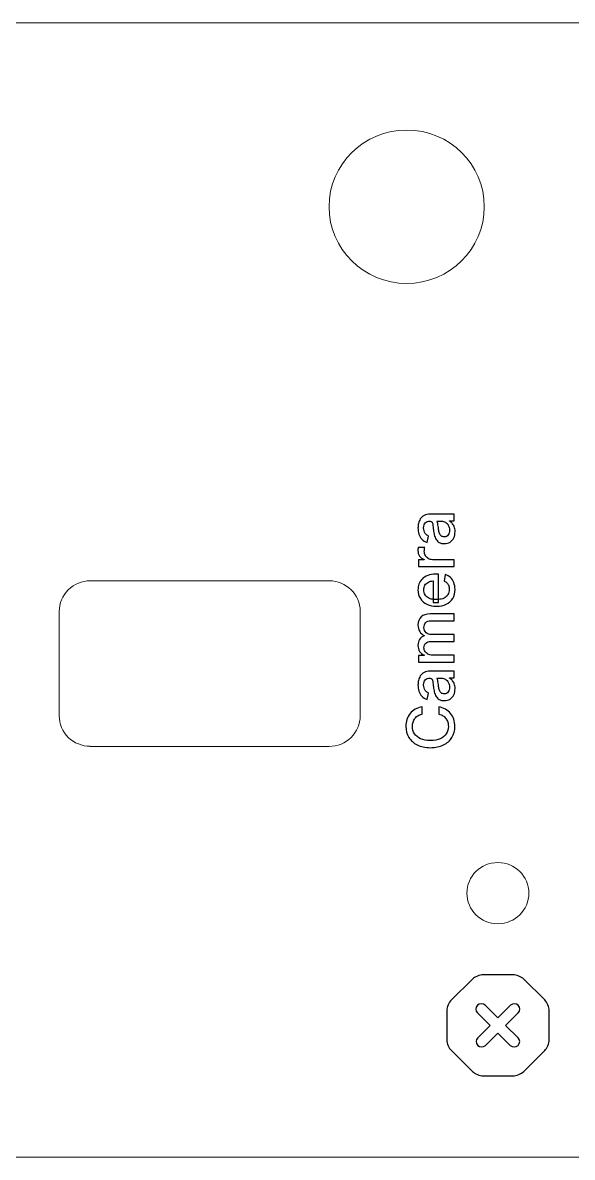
# Model space of a CAD drawing. Header units: millimetres. Extents: x -62 to 62, y -18 to 18.
# Drawn here: x -35.3 to -17.38, y -18.5 to 18.5 of the extents above; entities that cross this region are included whole.
import ezdxf
from ezdxf.lldxf.tags import DXFTag

# ---------------------------------------------------------------- set-up
doc = ezdxf.new("R2010")
doc.units = ezdxf.units.MM
doc.header["$MEASUREMENT"] = 0
doc.layers.add('Layer 1', color=7, linetype='Continuous')
tags = doc.linetypes.add('New Line22', pattern=[0.2, 0.1, -0.1]).pattern_tags.tags
tags[6:7] = [DXFTag(74, 4), DXFTag(75, 0), DXFTag(340, '0'), DXFTag(46, 1.0), DXFTag(50, 0.0), DXFTag(44, 0.0), DXFTag(45, 0.0)]
tags[4:5] = [DXFTag(74, 4), DXFTag(75, 0), DXFTag(340, '0'), DXFTag(46, 1.0), DXFTag(50, 0.0), DXFTag(44, 0.0), DXFTag(45, 0.0)]
tags = doc.linetypes.add('New Line23', pattern=[0.2, 0.1, -0.1]).pattern_tags.tags
tags[6:7] = [DXFTag(74, 4), DXFTag(75, 0), DXFTag(340, '0'), DXFTag(46, 1.0), DXFTag(50, 0.0), DXFTag(44, 0.0), DXFTag(45, 0.0)]
tags[4:5] = [DXFTag(74, 4), DXFTag(75, 0), DXFTag(340, '0'), DXFTag(46, 1.0), DXFTag(50, 0.0), DXFTag(44, 0.0), DXFTag(45, 0.0)]
tags = doc.linetypes.add('New Line24', pattern=[0.2, 0.1, -0.1]).pattern_tags.tags
tags[6:7] = [DXFTag(74, 4), DXFTag(75, 0), DXFTag(340, '0'), DXFTag(46, 1.0), DXFTag(50, 0.0), DXFTag(44, 0.0), DXFTag(45, 0.0)]
tags[4:5] = [DXFTag(74, 4), DXFTag(75, 0), DXFTag(340, '0'), DXFTag(46, 1.0), DXFTag(50, 0.0), DXFTag(44, 0.0), DXFTag(45, 0.0)]
tags = doc.linetypes.add('New Line25', pattern=[0.2, 0.1, -0.1]).pattern_tags.tags
tags[6:7] = [DXFTag(74, 4), DXFTag(75, 0), DXFTag(340, '0'), DXFTag(46, 1.0), DXFTag(50, 0.0), DXFTag(44, 0.0), DXFTag(45, 0.0)]
tags[4:5] = [DXFTag(74, 4), DXFTag(75, 0), DXFTag(340, '0'), DXFTag(46, 1.0), DXFTag(50, 0.0), DXFTag(44, 0.0), DXFTag(45, 0.0)]
tags = doc.linetypes.add('New Line26', pattern=[0.2, 0.1, -0.1]).pattern_tags.tags
tags[6:7] = [DXFTag(74, 4), DXFTag(75, 0), DXFTag(340, '0'), DXFTag(46, 1.0), DXFTag(50, 0.0), DXFTag(44, 0.0), DXFTag(45, 0.0)]
tags[4:5] = [DXFTag(74, 4), DXFTag(75, 0), DXFTag(340, '0'), DXFTag(46, 1.0), DXFTag(50, 0.0), DXFTag(44, 0.0), DXFTag(45, 0.0)]
tags = doc.linetypes.add('New Line27', pattern=[0.2, 0.1, -0.1]).pattern_tags.tags
tags[6:7] = [DXFTag(74, 4), DXFTag(75, 0), DXFTag(340, '0'), DXFTag(46, 1.0), DXFTag(50, 0.0), DXFTag(44, 0.0), DXFTag(45, 0.0)]
tags[4:5] = [DXFTag(74, 4), DXFTag(75, 0), DXFTag(340, '0'), DXFTag(46, 1.0), DXFTag(50, 0.0), DXFTag(44, 0.0), DXFTag(45, 0.0)]
tags = doc.linetypes.add('New Line28', pattern=[0.2, 0.1, -0.1]).pattern_tags.tags
tags[6:7] = [DXFTag(74, 4), DXFTag(75, 0), DXFTag(340, '0'), DXFTag(46, 1.0), DXFTag(50, 0.0), DXFTag(44, 0.0), DXFTag(45, 0.0)]
tags[4:5] = [DXFTag(74, 4), DXFTag(75, 0), DXFTag(340, '0'), DXFTag(46, 1.0), DXFTag(50, 0.0), DXFTag(44, 0.0), DXFTag(45, 0.0)]
tags = doc.linetypes.add('New Line29', pattern=[0.2, 0.1, -0.1]).pattern_tags.tags
tags[6:7] = [DXFTag(74, 4), DXFTag(75, 0), DXFTag(340, '0'), DXFTag(46, 1.0), DXFTag(50, 0.0), DXFTag(44, 0.0), DXFTag(45, 0.0)]
tags[4:5] = [DXFTag(74, 4), DXFTag(75, 0), DXFTag(340, '0'), DXFTag(46, 1.0), DXFTag(50, 0.0), DXFTag(44, 0.0), DXFTag(45, 0.0)]
tags = doc.linetypes.add('New Line31', pattern=[0.2, 0.1, -0.1]).pattern_tags.tags
tags[6:7] = [DXFTag(74, 4), DXFTag(75, 0), DXFTag(340, '0'), DXFTag(46, 1.0), DXFTag(50, 0.0), DXFTag(44, 0.0), DXFTag(45, 0.0)]
tags[4:5] = [DXFTag(74, 4), DXFTag(75, 0), DXFTag(340, '0'), DXFTag(46, 1.0), DXFTag(50, 0.0), DXFTag(44, 0.0), DXFTag(45, 0.0)]
tags = doc.linetypes.add('New Line40', pattern=[0.2, 0.1, -0.1]).pattern_tags.tags
tags[6:7] = [DXFTag(74, 4), DXFTag(75, 0), DXFTag(340, '0'), DXFTag(46, 1.0), DXFTag(50, 0.0), DXFTag(44, 0.0), DXFTag(45, 0.0)]
tags[4:5] = [DXFTag(74, 4), DXFTag(75, 0), DXFTag(340, '0'), DXFTag(46, 1.0), DXFTag(50, 0.0), DXFTag(44, 0.0), DXFTag(45, 0.0)]
tags = doc.linetypes.add('New Line46', pattern=[0.2, 0.1, -0.1]).pattern_tags.tags
tags[6:7] = [DXFTag(74, 4), DXFTag(75, 0), DXFTag(340, '0'), DXFTag(46, 1.0), DXFTag(50, 0.0), DXFTag(44, 0.0), DXFTag(45, 0.0)]
tags[4:5] = [DXFTag(74, 4), DXFTag(75, 0), DXFTag(340, '0'), DXFTag(46, 1.0), DXFTag(50, 0.0), DXFTag(44, 0.0), DXFTag(45, 0.0)]
tags = doc.linetypes.add('New Line5', pattern=[0.2, 0.1, -0.1]).pattern_tags.tags
tags[6:7] = [DXFTag(74, 4), DXFTag(75, 0), DXFTag(340, '0'), DXFTag(46, 1.0), DXFTag(50, 0.0), DXFTag(44, 0.0), DXFTag(45, 0.0)]
tags[4:5] = [DXFTag(74, 4), DXFTag(75, 0), DXFTag(340, '0'), DXFTag(46, 1.0), DXFTag(50, 0.0), DXFTag(44, 0.0), DXFTag(45, 0.0)]

msp = doc.modelspace()

# ---------------------------------------------------------------- linework, layer by layer
at = {"layer": 'Layer 1', "color": 1, "linetype": 'New Line40', "lineweight": 5}
msp.add_open_spline([(50.7865, 18.4998), (50.7865, 18.4998), (-50.7902, 18.4998), (-50.7902, 18.4998)], degree=3, dxfattribs=at)
at = {"layer": 'Layer 1', "color": 1, "linetype": 'New Line31', "lineweight": 5}
msp.add_open_spline([(-22.7783, 15.0003), (-24.1747, 15.0003), (-25.3102, 13.8819), (-25.3102, 12.4991), (-25.3102, 12.4991), (-25.3102, 11.1161), (-24.1782, 9.9979), (-22.7783, 9.9979), (-22.7783, 9.9979), (-21.382, 9.9979), (-20.2464, 11.1161), (-20.2464, 12.4991), (-20.2464, 12.4991), (-20.2464, 13.8819), (-21.3785, 15.0003), (-22.7783, 15.0003)], degree=3, knots=[0, 0, 0, 0, 0.2, 0.2, 0.2, 0.2, 0.4, 0.4, 0.4, 0.4, 0.6, 0.6, 0.6, 0.6, 1, 1, 1, 1], dxfattribs=at)
at = {"layer": 'Layer 1'}
for points, knots in [([(-21.2006, 1.9019), (-21.2006, 1.8287), (-21.2143, 1.7626), (-21.2417, 1.7035), (-21.2417, 1.7035), (-21.2696, 1.6443), (-21.31, 1.5975), (-21.3627, 1.563), (-21.3627, 1.563), (-21.4157, 1.5289), (-21.4803, 1.5118), (-21.5567, 1.5118), (-21.5567, 1.5118), (-21.6227, 1.5118), (-21.6771, 1.5243), (-21.7195, 1.5494), (-21.7195, 1.5494), (-21.762, 1.5745), (-21.796, 1.6083), (-21.8206, 1.6509), (-21.8206, 1.6509), (-21.8455, 1.6935), (-21.8646, 1.741), (-21.877, 1.7937), (-21.877, 1.7937), (-21.8899, 1.8463), (-21.8995, 1.8999), (-21.906, 1.9545), (-21.906, 1.9545), (-21.9141, 2.0237), (-21.9206, 2.0798), (-21.9256, 2.1229), (-21.9256, 2.1229), (-21.9312, 2.1659), (-21.9403, 2.1973), (-21.9524, 2.2169), (-21.9524, 2.2169), (-21.9646, 2.2363), (-21.9846, 2.2462), (-22.0117, 2.2462), (-22.0117, 2.2462), (-22.0117, 2.2462), (-22.017, 2.2462), (-22.017, 2.2462), (-22.017, 2.2462), (-22.0835, 2.2462), (-22.1349, 2.2277), (-22.1716, 2.1906), (-22.1716, 2.1906), (-22.2081, 2.1539), (-22.2263, 2.0994), (-22.2263, 2.0267), (-22.2263, 2.0267), (-22.2263, 1.951), (-22.2092, 1.8914), (-22.1753, 1.8478), (-22.1753, 1.8478), (-22.1421, 1.8047), (-22.1045, 1.7749), (-22.0634, 1.7583), (-22.0634, 1.7583), (-22.0634, 1.7583), (-22.112, 1.5471), (-22.112, 1.5471), (-22.112, 1.5471), (-22.1831, 1.5722), (-22.2406, 1.6087), (-22.2842, 1.6569), (-22.2842, 1.6569), (-22.3285, 1.7055), (-22.3602, 1.7614), (-22.3799, 1.8245), (-22.3799, 1.8245), (-22.4001, 1.8877), (-22.4105, 1.9541), (-22.4105, 2.0237), (-22.4105, 2.0237), (-22.4105, 2.0698), (-22.4049, 2.1186), (-22.3938, 2.1702), (-22.3938, 2.1702), (-22.383, 2.2223), (-22.3634, 2.271), (-22.3345, 2.3161), (-22.3345, 2.3161), (-22.3055, 2.3617), (-22.2641, 2.399), (-22.2102, 2.4281), (-22.2102, 2.4281), (-22.1571, 2.4571), (-22.0877, 2.4717), (-22.0028, 2.4717), (-22.0028, 2.4717), (-22.0028, 2.4717), (-21.2264, 2.4717), (-21.2264, 2.4717), (-21.2264, 2.4717), (-21.2264, 2.4717), (-21.2264, 2.2522), (-21.2264, 2.2522), (-21.2264, 2.2522), (-21.2264, 2.2522), (-21.3864, 2.2522), (-21.3864, 2.2522), (-21.3864, 2.2522), (-21.3864, 2.2522), (-21.3864, 2.2431), (-21.3864, 2.2431), (-21.3864, 2.2431), (-21.3567, 2.2286), (-21.3278, 2.2069), (-21.2996, 2.1778), (-21.2996, 2.1778), (-21.271, 2.1487), (-21.2475, 2.1114), (-21.2289, 2.0658), (-21.2289, 2.0658), (-21.21, 2.0202), (-21.2006, 1.9655), (-21.2006, 1.9019)], [0, 0, 0, 0, 0.0322581, 0.0322581, 0.0322581, 0.0322581, 0.0645161, 0.0645161, 0.0645161, 0.0645161, 0.0967742, 0.0967742, 0.0967742, 0.0967742, 0.1290323, 0.1290323, 0.1290323, 0.1290323, 0.1612903, 0.1612903, 0.1612903, 0.1612903, 0.1935484, 0.1935484, 0.1935484, 0.1935484, 0.2258065, 0.2258065, 0.2258065, 0.2258065, 0.2580645, 0.2580645, 0.2580645, 0.2580645, 0.2903226, 0.2903226, 0.2903226, 0.2903226, 0.3225806, 0.3225806, 0.3225806, 0.3225806, 0.3548387, 0.3548387, 0.3548387, 0.3548387, 0.3870968, 0.3870968, 0.3870968, 0.3870968, 0.4193548, 0.4193548, 0.4193548, 0.4193548, 0.4516129, 0.4516129, 0.4516129, 0.4516129, 0.483871, 0.483871, 0.483871, 0.483871, 0.516129, 0.516129, 0.516129, 0.516129, 0.5483871, 0.5483871, 0.5483871, 0.5483871, 0.5806452, 0.5806452, 0.5806452, 0.5806452, 0.6129032, 0.6129032, 0.6129032, 0.6129032, 0.6451613, 0.6451613, 0.6451613, 0.6451613, 0.6774194, 0.6774194, 0.6774194, 0.6774194, 0.7096774, 0.7096774, 0.7096774, 0.7096774, 0.7419355, 0.7419355, 0.7419355, 0.7419355, 0.7741935, 0.7741935, 0.7741935, 0.7741935, 0.8064516, 0.8064516, 0.8064516, 0.8064516, 0.8387097, 0.8387097, 0.8387097, 0.8387097, 0.8709677, 0.8709677, 0.8709677, 0.8709677, 0.9032258, 0.9032258, 0.9032258, 0.9032258, 0.9354839, 0.9354839, 0.9354839, 0.9354839, 1, 1, 1, 1]), ([(-21.3831, 1.9507), (-21.3831, 2.0129), (-21.3957, 2.0661), (-21.4207, 2.1102), (-21.4207, 2.1102), (-21.4452, 2.1547), (-21.4777, 2.1886), (-21.5178, 2.2115), (-21.5178, 2.2115), (-21.5585, 2.2351), (-21.6021, 2.2469), (-21.6481, 2.2469), (-21.6481, 2.2469), (-21.6481, 2.2469), (-21.7988, 2.2469), (-21.7988, 2.2469), (-21.7988, 2.2469), (-21.7906, 2.2389), (-21.783, 2.2234), (-21.776, 2.2003), (-21.776, 2.2003), (-21.7691, 2.1778), (-21.7635, 2.1519), (-21.7585, 2.1229), (-21.7585, 2.1229), (-21.7538, 2.0938), (-21.7496, 2.0655), (-21.7453, 2.0379), (-21.7453, 2.0379), (-21.742, 2.0105), (-21.7388, 1.9874), (-21.7363, 1.9689), (-21.7363, 1.9689), (-21.7307, 1.9253), (-21.7214, 1.8854), (-21.7081, 1.8493), (-21.7081, 1.8493), (-21.6949, 1.8138), (-21.676, 1.7851), (-21.6509, 1.7637), (-21.6509, 1.7637), (-21.6268, 1.7426), (-21.5942, 1.7321), (-21.5539, 1.7321), (-21.5539, 1.7321), (-21.4974, 1.7321), (-21.4549, 1.7526), (-21.426, 1.7937), (-21.426, 1.7937), (-21.3974, 1.8347), (-21.3831, 1.8871), (-21.3831, 1.9507)], [0, 0, 0, 0, 0.0714286, 0.0714286, 0.0714286, 0.0714286, 0.1428571, 0.1428571, 0.1428571, 0.1428571, 0.2142857, 0.2142857, 0.2142857, 0.2142857, 0.2857143, 0.2857143, 0.2857143, 0.2857143, 0.3571429, 0.3571429, 0.3571429, 0.3571429, 0.4285714, 0.4285714, 0.4285714, 0.4285714, 0.5, 0.5, 0.5, 0.5, 0.5714286, 0.5714286, 0.5714286, 0.5714286, 0.6428571, 0.6428571, 0.6428571, 0.6428571, 0.7142857, 0.7142857, 0.7142857, 0.7142857, 0.7857143, 0.7857143, 0.7857143, 0.7857143, 0.8571429, 0.8571429, 0.8571429, 0.8571429, 1, 1, 1, 1]), ([(-21.2264, 0.7639), (-21.2264, 0.7639), (-22.3951, 0.7639), (-22.3951, 0.7639), (-22.3951, 0.7639), (-22.3951, 0.7639), (-22.3951, 0.9811), (-22.3951, 0.9811), (-22.3951, 0.9811), (-22.3951, 0.9811), (-22.2096, 0.9811), (-22.2096, 0.9811), (-22.2096, 0.9811), (-22.2096, 0.9811), (-22.2096, 0.9933), (-22.2096, 0.9933), (-22.2096, 0.9933), (-22.2723, 1.0142), (-22.322, 1.0513), (-22.358, 1.1045), (-22.358, 1.1045), (-22.3945, 1.1581), (-22.4127, 1.2187), (-22.4127, 1.2863), (-22.4127, 1.2863), (-22.4127, 1.3003), (-22.4123, 1.3169), (-22.4112, 1.3359), (-22.4112, 1.3359), (-22.4103, 1.3555), (-22.4088, 1.3707), (-22.4073, 1.3818), (-22.4073, 1.3818), (-22.4073, 1.3818), (-22.1899, 1.3818), (-22.1899, 1.3818), (-22.1899, 1.3818), (-22.1924, 1.3727), (-22.1952, 1.3567), (-22.1981, 1.3337), (-22.1981, 1.3337), (-22.2016, 1.3106), (-22.2035, 1.2877), (-22.2035, 1.2645), (-22.2035, 1.2645), (-22.2035, 1.2114), (-22.192, 1.1641), (-22.1692, 1.1225), (-22.1692, 1.1225), (-22.1471, 1.0814), (-22.1156, 1.0489), (-22.0755, 1.0247), (-22.0755, 1.0247), (-22.036, 1.0007), (-21.9909, 0.9887), (-21.9403, 0.9887), (-21.9403, 0.9887), (-21.9403, 0.9887), (-21.2264, 0.9887), (-21.2264, 0.9887), (-21.2264, 0.9887), (-21.2264, 0.9887), (-21.2264, 0.7639), (-21.2264, 0.7639)], [0, 0, 0, 0, 0.0588235, 0.0588235, 0.0588235, 0.0588235, 0.1176471, 0.1176471, 0.1176471, 0.1176471, 0.1764706, 0.1764706, 0.1764706, 0.1764706, 0.2352941, 0.2352941, 0.2352941, 0.2352941, 0.2941176, 0.2941176, 0.2941176, 0.2941176, 0.3529412, 0.3529412, 0.3529412, 0.3529412, 0.4117647, 0.4117647, 0.4117647, 0.4117647, 0.4705882, 0.4705882, 0.4705882, 0.4705882, 0.5294118, 0.5294118, 0.5294118, 0.5294118, 0.5882353, 0.5882353, 0.5882353, 0.5882353, 0.6470588, 0.6470588, 0.6470588, 0.6470588, 0.7058824, 0.7058824, 0.7058824, 0.7058824, 0.7647059, 0.7647059, 0.7647059, 0.7647059, 0.8235294, 0.8235294, 0.8235294, 0.8235294, 0.8823529, 0.8823529, 0.8823529, 0.8823529, 1, 1, 1, 1]), ([(-21.2028, 0.0193), (-21.2028, -0.0945), (-21.2275, -0.1925), (-21.2768, -0.2746), (-21.2768, -0.2746), (-21.3263, -0.3563), (-21.3964, -0.4194), (-21.486, -0.4641), (-21.486, -0.4641), (-21.5764, -0.5081), (-21.6821, -0.5302), (-21.8032, -0.5302), (-21.8032, -0.5302), (-21.9231, -0.5302), (-22.0284, -0.5081), (-22.1198, -0.4641), (-22.1198, -0.4641), (-22.2109, -0.4194), (-22.2823, -0.3573), (-22.3335, -0.2777), (-22.3335, -0.2777), (-22.3849, -0.1974), (-22.4105, -0.1038), (-22.4105, 0.0035), (-22.4105, 0.0035), (-22.4105, 0.0686), (-22.3995, 0.1318), (-22.3777, 0.1929), (-22.3777, 0.1929), (-22.3559, 0.2541), (-22.3216, 0.3089), (-22.2749, 0.3575), (-22.2749, 0.3575), (-22.2285, 0.4061), (-22.1677, 0.4445), (-22.0931, 0.4725), (-22.0931, 0.4725), (-22.0191, 0.5006), (-21.9292, 0.5146), (-21.8231, 0.5146), (-21.8231, 0.5146), (-21.8231, 0.5146), (-21.7424, 0.5146), (-21.7424, 0.5146), (-21.7424, 0.5146), (-21.7424, 0.5146), (-21.7424, -0.4031), (-21.7424, -0.4031), (-21.7424, -0.4031), (-21.7424, -0.4031), (-21.9128, -0.4031), (-21.9128, -0.4031), (-21.9128, -0.4031), (-21.9128, -0.4031), (-21.9128, 0.2943), (-21.9128, 0.2943), (-21.9128, 0.2943), (-21.9727, 0.2943), (-22.0256, 0.2823), (-22.072, 0.2583), (-22.072, 0.2583), (-22.1185, 0.2342), (-22.1552, 0.2005), (-22.182, 0.1569), (-22.182, 0.1569), (-22.2092, 0.1138), (-22.2224, 0.0631), (-22.2224, 0.005), (-22.2224, 0.005), (-22.2224, -0.0582), (-22.2066, -0.1133), (-22.1753, -0.1603), (-22.1753, -0.1603), (-22.1445, -0.207), (-22.1037, -0.243), (-22.0534, -0.2686), (-22.0534, -0.2686), (-22.0039, -0.2937), (-21.9499, -0.3062), (-21.8917, -0.3062), (-21.8917, -0.3062), (-21.8917, -0.3062), (-21.7585, -0.3062), (-21.7585, -0.3062), (-21.7585, -0.3062), (-21.6802, -0.3062), (-21.6138, -0.2926), (-21.5589, -0.2657), (-21.5589, -0.2657), (-21.5042, -0.2381), (-21.4624, -0.1997), (-21.4335, -0.1506), (-21.4335, -0.1506), (-21.405, -0.1015), (-21.391, -0.0442), (-21.391, 0.0215), (-21.391, 0.0215), (-21.391, 0.0641), (-21.397, 0.103), (-21.4092, 0.1381), (-21.4092, 0.1381), (-21.4217, 0.1731), (-21.4406, 0.2034), (-21.4653, 0.229), (-21.4653, 0.229), (-21.4903, 0.2545), (-21.5209, 0.2741), (-21.5574, 0.2877), (-21.5574, 0.2877), (-21.5574, 0.2877), (-21.5189, 0.5003), (-21.5189, 0.5003), (-21.5189, 0.5003), (-21.4553, 0.4833), (-21.3996, 0.4527), (-21.3521, 0.4086), (-21.3521, 0.4086), (-21.305, 0.365), (-21.2681, 0.3102), (-21.2417, 0.2441), (-21.2417, 0.2441), (-21.216, 0.1783), (-21.2028, 0.1035), (-21.2028, 0.0193)], [0, 0, 0, 0, 0.03125, 0.03125, 0.03125, 0.03125, 0.0625, 0.0625, 0.0625, 0.0625, 0.09375, 0.09375, 0.09375, 0.09375, 0.125, 0.125, 0.125, 0.125, 0.15625, 0.15625, 0.15625, 0.15625, 0.1875, 0.1875, 0.1875, 0.1875, 0.21875, 0.21875, 0.21875, 0.21875, 0.25, 0.25, 0.25, 0.25, 0.28125, 0.28125, 0.28125, 0.28125, 0.3125, 0.3125, 0.3125, 0.3125, 0.34375, 0.34375, 0.34375, 0.34375, 0.375, 0.375, 0.375, 0.375, 0.40625, 0.40625, 0.40625, 0.40625, 0.4375, 0.4375, 0.4375, 0.4375, 0.46875, 0.46875, 0.46875, 0.46875, 0.5, 0.5, 0.5, 0.5, 0.53125, 0.53125, 0.53125, 0.53125, 0.5625, 0.5625, 0.5625, 0.5625, 0.59375, 0.59375, 0.59375, 0.59375, 0.625, 0.625, 0.625, 0.625, 0.65625, 0.65625, 0.65625, 0.65625, 0.6875, 0.6875, 0.6875, 0.6875, 0.71875, 0.71875, 0.71875, 0.71875, 0.75, 0.75, 0.75, 0.75, 0.78125, 0.78125, 0.78125, 0.78125, 0.8125, 0.8125, 0.8125, 0.8125, 0.84375, 0.84375, 0.84375, 0.84375, 0.875, 0.875, 0.875, 0.875, 0.90625, 0.90625, 0.90625, 0.90625, 0.9375, 0.9375, 0.9375, 0.9375, 1, 1, 1, 1]), ([(-21.2264, -2.349), (-21.2264, -2.349), (-22.3951, -2.349), (-22.3951, -2.349), (-22.3951, -2.349), (-22.3951, -2.349), (-22.3951, -2.1333), (-22.3951, -2.1333), (-22.3951, -2.1333), (-22.3951, -2.1333), (-22.2048, -2.1333), (-22.2048, -2.1333), (-22.2048, -2.1333), (-22.2048, -2.1333), (-22.2048, -2.1189), (-22.2048, -2.1189), (-22.2048, -2.1189), (-22.2695, -2.0949), (-22.3194, -2.0556), (-22.3556, -2.0009), (-22.3556, -2.0009), (-22.3923, -1.9464), (-22.4105, -1.8809), (-22.4105, -1.8048), (-22.4105, -1.8048), (-22.4105, -1.7276), (-22.3923, -1.663), (-22.3556, -1.6109), (-22.3556, -1.6109), (-22.3192, -1.5582), (-22.2688, -1.5194), (-22.2048, -1.4944), (-22.2048, -1.4944), (-22.2048, -1.4944), (-22.2048, -1.4824), (-22.2048, -1.4824), (-22.2048, -1.4824), (-22.2673, -1.4548), (-22.317, -1.4109), (-22.3541, -1.3508), (-22.3541, -1.3508), (-22.3916, -1.2906), (-22.4105, -1.219), (-22.4105, -1.1358), (-22.4105, -1.1358), (-22.4105, -1.031), (-22.3773, -0.9457), (-22.3109, -0.8796), (-22.3109, -0.8796), (-22.2441, -0.8129), (-22.1441, -0.7796), (-22.0102, -0.7796), (-22.0102, -0.7796), (-22.0102, -0.7796), (-21.2264, -0.7796), (-21.2264, -0.7796), (-21.2264, -0.7796), (-21.2264, -0.7796), (-21.2264, -1.0042), (-21.2264, -1.0042), (-21.2264, -1.0042), (-21.2264, -1.0042), (-21.9887, -1.0042), (-21.9887, -1.0042), (-21.9887, -1.0042), (-22.0681, -1.0042), (-22.1252, -1.0256), (-22.161, -1.0682), (-22.161, -1.0682), (-22.1963, -1.1108), (-22.2141, -1.1616), (-22.2141, -1.2208), (-22.2141, -1.2208), (-22.2141, -1.294), (-22.1913, -1.3508), (-22.1456, -1.3914), (-22.1456, -1.3914), (-22.1006, -1.432), (-22.0423, -1.4522), (-21.9713, -1.4522), (-21.9713, -1.4522), (-21.9713, -1.4522), (-21.2264, -1.4522), (-21.2264, -1.4522), (-21.2264, -1.4522), (-21.2264, -1.4522), (-21.2264, -1.6762), (-21.2264, -1.6762), (-21.2264, -1.6762), (-21.2264, -1.6762), (-22.0035, -1.6762), (-22.0035, -1.6762), (-22.0035, -1.6762), (-22.0666, -1.6762), (-22.1178, -1.6958), (-22.1562, -1.7349), (-22.1562, -1.7349), (-22.1948, -1.774), (-22.2141, -1.8248), (-22.2141, -1.8874), (-22.2141, -1.8874), (-22.2141, -1.9301), (-22.2027, -1.9694), (-22.1799, -2.0054), (-22.1799, -2.0054), (-22.1577, -2.041), (-22.1263, -2.0698), (-22.0863, -2.092), (-22.0863, -2.092), (-22.0462, -2.1134), (-21.9998, -2.1242), (-21.947, -2.1242), (-21.947, -2.1242), (-21.947, -2.1242), (-21.2264, -2.1242), (-21.2264, -2.1242), (-21.2264, -2.1242), (-21.2264, -2.1242), (-21.2264, -2.349), (-21.2264, -2.349)], [0, 0, 0, 0, 0.0322581, 0.0322581, 0.0322581, 0.0322581, 0.0645161, 0.0645161, 0.0645161, 0.0645161, 0.0967742, 0.0967742, 0.0967742, 0.0967742, 0.1290323, 0.1290323, 0.1290323, 0.1290323, 0.1612903, 0.1612903, 0.1612903, 0.1612903, 0.1935484, 0.1935484, 0.1935484, 0.1935484, 0.2258065, 0.2258065, 0.2258065, 0.2258065, 0.2580645, 0.2580645, 0.2580645, 0.2580645, 0.2903226, 0.2903226, 0.2903226, 0.2903226, 0.3225806, 0.3225806, 0.3225806, 0.3225806, 0.3548387, 0.3548387, 0.3548387, 0.3548387, 0.3870968, 0.3870968, 0.3870968, 0.3870968, 0.4193548, 0.4193548, 0.4193548, 0.4193548, 0.4516129, 0.4516129, 0.4516129, 0.4516129, 0.483871, 0.483871, 0.483871, 0.483871, 0.516129, 0.516129, 0.516129, 0.516129, 0.5483871, 0.5483871, 0.5483871, 0.5483871, 0.5806452, 0.5806452, 0.5806452, 0.5806452, 0.6129032, 0.6129032, 0.6129032, 0.6129032, 0.6451613, 0.6451613, 0.6451613, 0.6451613, 0.6774194, 0.6774194, 0.6774194, 0.6774194, 0.7096774, 0.7096774, 0.7096774, 0.7096774, 0.7419355, 0.7419355, 0.7419355, 0.7419355, 0.7741935, 0.7741935, 0.7741935, 0.7741935, 0.8064516, 0.8064516, 0.8064516, 0.8064516, 0.8387097, 0.8387097, 0.8387097, 0.8387097, 0.8709677, 0.8709677, 0.8709677, 0.8709677, 0.9032258, 0.9032258, 0.9032258, 0.9032258, 0.9354839, 0.9354839, 0.9354839, 0.9354839, 1, 1, 1, 1]), ([(-21.2006, -3.2181), (-21.2006, -3.2912), (-21.2143, -3.3573), (-21.2417, -3.4165), (-21.2417, -3.4165), (-21.2696, -3.4756), (-21.31, -3.5225), (-21.3627, -3.557), (-21.3627, -3.557), (-21.4157, -3.5912), (-21.4803, -3.6081), (-21.5567, -3.6081), (-21.5567, -3.6081), (-21.6227, -3.6081), (-21.6771, -3.5956), (-21.7195, -3.5706), (-21.7195, -3.5706), (-21.762, -3.5454), (-21.796, -3.5117), (-21.8206, -3.469), (-21.8206, -3.469), (-21.8455, -3.4265), (-21.8646, -3.3789), (-21.877, -3.3262), (-21.877, -3.3262), (-21.8899, -3.2737), (-21.8995, -3.2201), (-21.906, -3.1654), (-21.906, -3.1654), (-21.9141, -3.0962), (-21.9206, -3.0402), (-21.9256, -2.997), (-21.9256, -2.997), (-21.9312, -2.954), (-21.9403, -2.9226), (-21.9524, -2.9032), (-21.9524, -2.9032), (-21.9646, -2.8836), (-21.9846, -2.8738), (-22.0117, -2.8738), (-22.0117, -2.8738), (-22.0117, -2.8738), (-22.017, -2.8738), (-22.017, -2.8738), (-22.017, -2.8738), (-22.0835, -2.8738), (-22.1349, -2.8924), (-22.1716, -2.9294), (-22.1716, -2.9294), (-22.2081, -2.966), (-22.2263, -3.0206), (-22.2263, -3.0933), (-22.2263, -3.0933), (-22.2263, -3.1689), (-22.2092, -3.2285), (-22.1753, -3.2721), (-22.1753, -3.2721), (-22.1421, -3.3153), (-22.1045, -3.345), (-22.0634, -3.3616), (-22.0634, -3.3616), (-22.0634, -3.3616), (-22.112, -3.5728), (-22.112, -3.5728), (-22.112, -3.5728), (-22.1831, -3.5477), (-22.2406, -3.5112), (-22.2842, -3.463), (-22.2842, -3.463), (-22.3285, -3.4145), (-22.3602, -3.3586), (-22.3799, -3.2954), (-22.3799, -3.2954), (-22.4001, -3.2324), (-22.4105, -3.166), (-22.4105, -3.0962), (-22.4105, -3.0962), (-22.4105, -3.0502), (-22.4049, -3.0013), (-22.3938, -2.9497), (-22.3938, -2.9497), (-22.383, -2.8976), (-22.3634, -2.849), (-22.3345, -2.8038), (-22.3345, -2.8038), (-22.3055, -2.7582), (-22.2641, -2.721), (-22.2102, -2.692), (-22.2102, -2.692), (-22.1571, -2.6629), (-22.0877, -2.6484), (-22.0028, -2.6484), (-22.0028, -2.6484), (-22.0028, -2.6484), (-21.2264, -2.6484), (-21.2264, -2.6484), (-21.2264, -2.6484), (-21.2264, -2.6484), (-21.2264, -2.8677), (-21.2264, -2.8677), (-21.2264, -2.8677), (-21.2264, -2.8677), (-21.3864, -2.8677), (-21.3864, -2.8677), (-21.3864, -2.8677), (-21.3864, -2.8677), (-21.3864, -2.8768), (-21.3864, -2.8768), (-21.3864, -2.8768), (-21.3567, -2.8913), (-21.3278, -2.9132), (-21.2996, -2.9422), (-21.2996, -2.9422), (-21.271, -2.9713), (-21.2475, -3.0086), (-21.2289, -3.0542), (-21.2289, -3.0542), (-21.21, -3.0998), (-21.2006, -3.1544), (-21.2006, -3.2181)], [0, 0, 0, 0, 0.0322581, 0.0322581, 0.0322581, 0.0322581, 0.0645161, 0.0645161, 0.0645161, 0.0645161, 0.0967742, 0.0967742, 0.0967742, 0.0967742, 0.1290323, 0.1290323, 0.1290323, 0.1290323, 0.1612903, 0.1612903, 0.1612903, 0.1612903, 0.1935484, 0.1935484, 0.1935484, 0.1935484, 0.2258065, 0.2258065, 0.2258065, 0.2258065, 0.2580645, 0.2580645, 0.2580645, 0.2580645, 0.2903226, 0.2903226, 0.2903226, 0.2903226, 0.3225806, 0.3225806, 0.3225806, 0.3225806, 0.3548387, 0.3548387, 0.3548387, 0.3548387, 0.3870968, 0.3870968, 0.3870968, 0.3870968, 0.4193548, 0.4193548, 0.4193548, 0.4193548, 0.4516129, 0.4516129, 0.4516129, 0.4516129, 0.483871, 0.483871, 0.483871, 0.483871, 0.516129, 0.516129, 0.516129, 0.516129, 0.5483871, 0.5483871, 0.5483871, 0.5483871, 0.5806452, 0.5806452, 0.5806452, 0.5806452, 0.6129032, 0.6129032, 0.6129032, 0.6129032, 0.6451613, 0.6451613, 0.6451613, 0.6451613, 0.6774194, 0.6774194, 0.6774194, 0.6774194, 0.7096774, 0.7096774, 0.7096774, 0.7096774, 0.7419355, 0.7419355, 0.7419355, 0.7419355, 0.7741935, 0.7741935, 0.7741935, 0.7741935, 0.8064516, 0.8064516, 0.8064516, 0.8064516, 0.8387097, 0.8387097, 0.8387097, 0.8387097, 0.8709677, 0.8709677, 0.8709677, 0.8709677, 0.9032258, 0.9032258, 0.9032258, 0.9032258, 0.9354839, 0.9354839, 0.9354839, 0.9354839, 1, 1, 1, 1]), ([(-21.3831, -3.1692), (-21.3831, -3.107), (-21.3957, -3.054), (-21.4207, -3.0098), (-21.4207, -3.0098), (-21.4452, -2.9653), (-21.4777, -2.9314), (-21.5178, -2.9084), (-21.5178, -2.9084), (-21.5585, -2.8848), (-21.6021, -2.873), (-21.6481, -2.873), (-21.6481, -2.873), (-21.6481, -2.873), (-21.7988, -2.873), (-21.7988, -2.873), (-21.7988, -2.873), (-21.7906, -2.881), (-21.783, -2.8966), (-21.776, -2.9197), (-21.776, -2.9197), (-21.7691, -2.9422), (-21.7635, -2.968), (-21.7585, -2.997), (-21.7585, -2.997), (-21.7538, -3.0261), (-21.7496, -3.0544), (-21.7453, -3.082), (-21.7453, -3.082), (-21.742, -3.1096), (-21.7388, -3.1326), (-21.7363, -3.1512), (-21.7363, -3.1512), (-21.7307, -3.1948), (-21.7214, -3.2346), (-21.7081, -3.2706), (-21.7081, -3.2706), (-21.6949, -3.3062), (-21.676, -3.3348), (-21.6509, -3.3564), (-21.6509, -3.3564), (-21.6268, -3.3774), (-21.5942, -3.388), (-21.5539, -3.388), (-21.5539, -3.388), (-21.4974, -3.388), (-21.4549, -3.3674), (-21.426, -3.3262), (-21.426, -3.3262), (-21.3974, -3.2852), (-21.3831, -3.2328), (-21.3831, -3.1692)], [0, 0, 0, 0, 0.0714286, 0.0714286, 0.0714286, 0.0714286, 0.1428571, 0.1428571, 0.1428571, 0.1428571, 0.2142857, 0.2142857, 0.2142857, 0.2142857, 0.2857143, 0.2857143, 0.2857143, 0.2857143, 0.3571429, 0.3571429, 0.3571429, 0.3571429, 0.4285714, 0.4285714, 0.4285714, 0.4285714, 0.5, 0.5, 0.5, 0.5, 0.5714286, 0.5714286, 0.5714286, 0.5714286, 0.6428571, 0.6428571, 0.6428571, 0.6428571, 0.7142857, 0.7142857, 0.7142857, 0.7142857, 0.7857143, 0.7857143, 0.7857143, 0.7857143, 0.8571429, 0.8571429, 0.8571429, 0.8571429, 1, 1, 1, 1]), ([(-22.2781, -3.814), (-22.2781, -3.814), (-22.2781, -4.0484), (-22.2781, -4.0484), (-22.2781, -4.0484), (-22.3287, -4.0574), (-22.3734, -4.0742), (-22.412, -4.0988), (-22.412, -4.0988), (-22.4506, -4.1233), (-22.483, -4.1534), (-22.5101, -4.1889), (-22.5101, -4.1889), (-22.537, -4.2245), (-22.5574, -4.2644), (-22.5709, -4.3085), (-22.5709, -4.3085), (-22.5848, -4.3521), (-22.5917, -4.3985), (-22.5917, -4.4476), (-22.5917, -4.4476), (-22.5917, -4.5362), (-22.5691, -4.6157), (-22.5238, -4.6858), (-22.5238, -4.6858), (-22.4788, -4.7554), (-22.4123, -4.8105), (-22.3252, -4.8512), (-22.3252, -4.8512), (-22.238, -4.8912), (-22.1313, -4.9113), (-22.0056, -4.9113), (-22.0056, -4.9113), (-21.8789, -4.9113), (-21.7717, -4.8912), (-21.6845, -4.8512), (-21.6845, -4.8512), (-21.5975, -4.8105), (-21.5313, -4.7552), (-21.4867, -4.685), (-21.4867, -4.685), (-21.4421, -4.6149), (-21.42, -4.536), (-21.42, -4.4482), (-21.42, -4.4482), (-21.42, -4.3997), (-21.4263, -4.3536), (-21.4395, -4.31), (-21.4395, -4.31), (-21.4532, -4.2658), (-21.4732, -4.226), (-21.4996, -4.1905), (-21.4996, -4.1905), (-21.5259, -4.1549), (-21.5582, -4.1248), (-21.5964, -4.1002), (-21.5964, -4.1002), (-21.6348, -4.0752), (-21.6788, -4.058), (-21.7288, -4.0484), (-21.7288, -4.0484), (-21.7288, -4.0484), (-21.7277, -3.814), (-21.7277, -3.814), (-21.7277, -3.814), (-21.6513, -3.8265), (-21.581, -3.8508), (-21.5163, -3.8868), (-21.5163, -3.8868), (-21.4524, -3.9224), (-21.397, -3.9682), (-21.3506, -4.0244), (-21.3506, -4.0244), (-21.3042, -4.08), (-21.2685, -4.1436), (-21.2432, -4.2153), (-21.2432, -4.2153), (-21.2178, -4.2869), (-21.2052, -4.365), (-21.2052, -4.4497), (-21.2052, -4.4497), (-21.2052, -4.583), (-21.2371, -4.7018), (-21.3011, -4.8061), (-21.3011, -4.8061), (-21.3656, -4.9102), (-21.4574, -4.9925), (-21.5774, -5.0527), (-21.5774, -5.0527), (-21.6971, -5.1123), (-21.8399, -5.142), (-22.0056, -5.142), (-22.0056, -5.142), (-22.172, -5.142), (-22.3148, -5.112), (-22.4341, -5.0519), (-22.4341, -5.0519), (-22.5537, -4.9917), (-22.6455, -4.9096), (-22.7095, -4.8053), (-22.7095, -4.8053), (-22.7737, -4.701), (-22.8063, -4.5826), (-22.8063, -4.4497), (-22.8063, -4.4497), (-22.8063, -4.3681), (-22.7941, -4.292), (-22.7702, -4.2213), (-22.7702, -4.2213), (-22.747, -4.1501), (-22.7123, -4.0862), (-22.667, -4.0296), (-22.667, -4.0296), (-22.6216, -3.973), (-22.5663, -3.9261), (-22.501, -3.889), (-22.501, -3.889), (-22.4359, -3.852), (-22.3617, -3.8269), (-22.2781, -3.814)], [0, 0, 0, 0, 0.0322581, 0.0322581, 0.0322581, 0.0322581, 0.0645161, 0.0645161, 0.0645161, 0.0645161, 0.0967742, 0.0967742, 0.0967742, 0.0967742, 0.1290323, 0.1290323, 0.1290323, 0.1290323, 0.1612903, 0.1612903, 0.1612903, 0.1612903, 0.1935484, 0.1935484, 0.1935484, 0.1935484, 0.2258065, 0.2258065, 0.2258065, 0.2258065, 0.2580645, 0.2580645, 0.2580645, 0.2580645, 0.2903226, 0.2903226, 0.2903226, 0.2903226, 0.3225806, 0.3225806, 0.3225806, 0.3225806, 0.3548387, 0.3548387, 0.3548387, 0.3548387, 0.3870968, 0.3870968, 0.3870968, 0.3870968, 0.4193548, 0.4193548, 0.4193548, 0.4193548, 0.4516129, 0.4516129, 0.4516129, 0.4516129, 0.483871, 0.483871, 0.483871, 0.483871, 0.516129, 0.516129, 0.516129, 0.516129, 0.5483871, 0.5483871, 0.5483871, 0.5483871, 0.5806452, 0.5806452, 0.5806452, 0.5806452, 0.6129032, 0.6129032, 0.6129032, 0.6129032, 0.6451613, 0.6451613, 0.6451613, 0.6451613, 0.6774194, 0.6774194, 0.6774194, 0.6774194, 0.7096774, 0.7096774, 0.7096774, 0.7096774, 0.7419355, 0.7419355, 0.7419355, 0.7419355, 0.7741935, 0.7741935, 0.7741935, 0.7741935, 0.8064516, 0.8064516, 0.8064516, 0.8064516, 0.8387097, 0.8387097, 0.8387097, 0.8387097, 0.8709677, 0.8709677, 0.8709677, 0.8709677, 0.9032258, 0.9032258, 0.9032258, 0.9032258, 0.9354839, 0.9354839, 0.9354839, 0.9354839, 1, 1, 1, 1]), ([(-21.4678, -14.6723), (-21.4678, -14.6723), (-21.4678, -13.7158), (-21.4678, -13.7158), (-21.4678, -13.7158), (-21.4678, -13.6037), (-21.4009, -13.4454), (-21.321, -13.3662), (-21.321, -13.3662), (-21.321, -13.3662), (-20.6365, -12.69), (-20.6365, -12.69), (-20.6365, -12.69), (-20.556, -12.6108), (-20.3961, -12.5448), (-20.2826, -12.5448), (-20.2826, -12.5448), (-20.2826, -12.5448), (-19.314, -12.5448), (-19.314, -12.5448), (-19.314, -12.5448), (-19.2005, -12.5448), (-19.0404, -12.6108), (-18.9601, -12.69), (-18.9601, -12.69), (-18.9601, -12.69), (-18.2756, -13.3662), (-18.2756, -13.3662), (-18.2756, -13.3662), (-18.1955, -13.4454), (-18.1288, -13.6037), (-18.1288, -13.7158), (-18.1288, -13.7158), (-18.1288, -13.7158), (-18.1288, -14.6723), (-18.1288, -14.6723), (-18.1288, -14.6723), (-18.1288, -14.7845), (-18.1955, -14.9429), (-18.2756, -15.0221), (-18.2756, -15.0221), (-18.2756, -15.0221), (-18.9601, -15.6982), (-18.9601, -15.6982), (-18.9601, -15.6982), (-19.0404, -15.7774), (-19.2005, -15.8434), (-19.314, -15.8434), (-19.314, -15.8434), (-19.314, -15.8434), (-20.2826, -15.8434), (-20.2826, -15.8434), (-20.2826, -15.8434), (-20.3961, -15.8434), (-20.556, -15.7774), (-20.6365, -15.6982), (-20.6365, -15.6982), (-20.6365, -15.6982), (-21.321, -15.0221), (-21.321, -15.0221), (-21.321, -15.0221), (-21.4009, -14.9429), (-21.4678, -14.7845), (-21.4678, -14.6723)], [0, 0, 0, 0, 0.0588235, 0.0588235, 0.0588235, 0.0588235, 0.1176471, 0.1176471, 0.1176471, 0.1176471, 0.1764706, 0.1764706, 0.1764706, 0.1764706, 0.2352941, 0.2352941, 0.2352941, 0.2352941, 0.2941176, 0.2941176, 0.2941176, 0.2941176, 0.3529412, 0.3529412, 0.3529412, 0.3529412, 0.4117647, 0.4117647, 0.4117647, 0.4117647, 0.4705882, 0.4705882, 0.4705882, 0.4705882, 0.5294118, 0.5294118, 0.5294118, 0.5294118, 0.5882353, 0.5882353, 0.5882353, 0.5882353, 0.6470588, 0.6470588, 0.6470588, 0.6470588, 0.7058824, 0.7058824, 0.7058824, 0.7058824, 0.7647059, 0.7647059, 0.7647059, 0.7647059, 0.8235294, 0.8235294, 0.8235294, 0.8235294, 0.8823529, 0.8823529, 0.8823529, 0.8823529, 1, 1, 1, 1]), ([(-20.4692, -13.5419), (-20.3993, -13.4731), (-20.2865, -13.4731), (-20.2164, -13.5419), (-20.2164, -13.5419), (-20.2164, -13.5419), (-19.8037, -13.9499), (-19.8037, -13.9499), (-19.8037, -13.9499), (-19.8037, -13.9499), (-19.3908, -13.5419), (-19.3908, -13.5419), (-19.3908, -13.5419), (-19.3208, -13.4731), (-19.2079, -13.4731), (-19.138, -13.5419), (-19.138, -13.5419), (-19.0684, -13.6109), (-19.0684, -13.7226), (-19.138, -13.7914), (-19.138, -13.7914), (-19.138, -13.7914), (-19.5512, -14.1994), (-19.5512, -14.1994), (-19.5512, -14.1994), (-19.5512, -14.1994), (-19.1452, -14.6003), (-19.1452, -14.6003), (-19.1452, -14.6003), (-19.0755, -14.6691), (-19.0755, -14.7809), (-19.1452, -14.8498), (-19.1452, -14.8498), (-19.2151, -14.9186), (-19.3279, -14.9186), (-19.398, -14.8498), (-19.398, -14.8498), (-19.398, -14.8498), (-19.8037, -14.4489), (-19.8037, -14.4489), (-19.8037, -14.4489), (-19.8037, -14.4489), (-20.2093, -14.8498), (-20.2093, -14.8498), (-20.2093, -14.8498), (-20.2793, -14.9186), (-20.3922, -14.9186), (-20.4622, -14.8498), (-20.4622, -14.8498), (-20.5317, -14.7809), (-20.5317, -14.6691), (-20.4622, -14.6003), (-20.4622, -14.6003), (-20.4622, -14.6003), (-20.0561, -14.1994), (-20.0561, -14.1994), (-20.0561, -14.1994), (-20.0561, -14.1994), (-20.4692, -13.7914), (-20.4692, -13.7914), (-20.4692, -13.7914), (-20.5389, -13.7226), (-20.5389, -13.6109), (-20.4692, -13.5419)], [0, 0, 0, 0, 0.0588235, 0.0588235, 0.0588235, 0.0588235, 0.1176471, 0.1176471, 0.1176471, 0.1176471, 0.1764706, 0.1764706, 0.1764706, 0.1764706, 0.2352941, 0.2352941, 0.2352941, 0.2352941, 0.2941176, 0.2941176, 0.2941176, 0.2941176, 0.3529412, 0.3529412, 0.3529412, 0.3529412, 0.4117647, 0.4117647, 0.4117647, 0.4117647, 0.4705882, 0.4705882, 0.4705882, 0.4705882, 0.5294118, 0.5294118, 0.5294118, 0.5294118, 0.5882353, 0.5882353, 0.5882353, 0.5882353, 0.6470588, 0.6470588, 0.6470588, 0.6470588, 0.7058824, 0.7058824, 0.7058824, 0.7058824, 0.7647059, 0.7647059, 0.7647059, 0.7647059, 0.8235294, 0.8235294, 0.8235294, 0.8235294, 0.8823529, 0.8823529, 0.8823529, 0.8823529, 1, 1, 1, 1])]:
    msp.add_open_spline(points, degree=3, knots=knots, dxfattribs=at)
at = {"layer": 'Layer 1', "color": 1, "linetype": 'New Line23', "lineweight": 5}
msp.add_open_spline([(-33.1024, 0.2999), (-33.3703, 0.2999), (-33.6274, 0.1941), (-33.8167, 0.0071), (-33.8167, 0.0071), (-34.0059, -0.1799), (-34.1131, -0.4339), (-34.1131, -0.6985)], degree=3, knots=[0, 0, 0, 0, 0.3333333, 0.3333333, 0.3333333, 0.3333333, 1, 1, 1, 1], dxfattribs=at)
at = {"layer": 'Layer 1', "color": 1, "linetype": 'New Line24', "lineweight": 5}
msp.add_open_spline([(-25.3067, 0.2999), (-25.3067, 0.2999), (-33.1024, 0.2999), (-33.1024, 0.2999)], degree=3, dxfattribs=at)
at = {"layer": 'Layer 1', "color": 1, "linetype": 'New Line25', "lineweight": 5}
msp.add_open_spline([(-24.2961, -0.6985), (-24.2961, -0.1446), (-24.7496, 0.2999), (-25.3067, 0.2999)], degree=3, dxfattribs=at)
at = {"layer": 'Layer 1', "color": 1, "linetype": 'New Line22', "lineweight": 5}
msp.add_open_spline([(-34.1131, -0.6985), (-34.1131, -0.6985), (-34.1131, -4.0993), (-34.1131, -4.0993)], degree=3, dxfattribs=at)
at = {"layer": 'Layer 1', "color": 1, "linetype": 'New Line26', "lineweight": 5}
msp.add_open_spline([(-24.2961, -4.0993), (-24.2961, -4.0993), (-24.2961, -0.6985), (-24.2961, -0.6985)], degree=3, dxfattribs=at)
at = {"layer": 'Layer 1', "color": 1, "linetype": 'New Line29', "lineweight": 5}
msp.add_open_spline([(-34.1131, -4.0993), (-34.1131, -4.3638), (-34.0059, -4.6178), (-33.8167, -4.8049), (-33.8167, -4.8049), (-33.6274, -4.9919), (-33.3703, -5.0977), (-33.1024, -5.0977)], degree=3, knots=[0, 0, 0, 0, 0.3333333, 0.3333333, 0.3333333, 0.3333333, 1, 1, 1, 1], dxfattribs=at)
at = {"layer": 'Layer 1', "color": 1, "linetype": 'New Line27', "lineweight": 5}
msp.add_open_spline([(-25.3067, -5.1012), (-25.039, -5.1012), (-24.7818, -4.9953), (-24.5925, -4.8084), (-24.5925, -4.8084), (-24.4032, -4.6214), (-24.2961, -4.3674), (-24.2961, -4.1028)], degree=3, knots=[0, 0, 0, 0, 0.3333333, 0.3333333, 0.3333333, 0.3333333, 1, 1, 1, 1], dxfattribs=at)
at = {"layer": 'Layer 1', "color": 1, "linetype": 'New Line28', "lineweight": 5}
msp.add_open_spline([(-33.1024, -5.1012), (-33.1024, -5.1012), (-25.3067, -5.1012), (-25.3067, -5.1012)], degree=3, dxfattribs=at)
at = {"layer": 'Layer 1', "color": 1, "linetype": 'New Line5', "lineweight": 5}
msp.add_open_spline([(-19.8037, -8.8865), (-20.3644, -8.8865), (-20.8142, -9.3346), (-20.8142, -9.885), (-20.8142, -9.885), (-20.8142, -10.4387), (-20.3607, -10.8832), (-19.8037, -10.8832), (-19.8037, -10.8832), (-19.243, -10.8832), (-18.793, -10.4352), (-18.793, -9.885), (-18.793, -9.885), (-18.793, -9.3346), (-19.2465, -8.8865), (-19.8037, -8.8865)], degree=3, knots=[0, 0, 0, 0, 0.2, 0.2, 0.2, 0.2, 0.4, 0.4, 0.4, 0.4, 0.6, 0.6, 0.6, 0.6, 1, 1, 1, 1], dxfattribs=at)
at = {"layer": 'Layer 1', "color": 1, "linetype": 'New Line46', "lineweight": 5}
msp.add_open_spline([(-60.2321, -18.4998), (-60.2321, -18.4998), (60.2285, -18.4998), (60.2285, -18.4998)], degree=3, dxfattribs=at)

doc.saveas('drawing.dxf')
